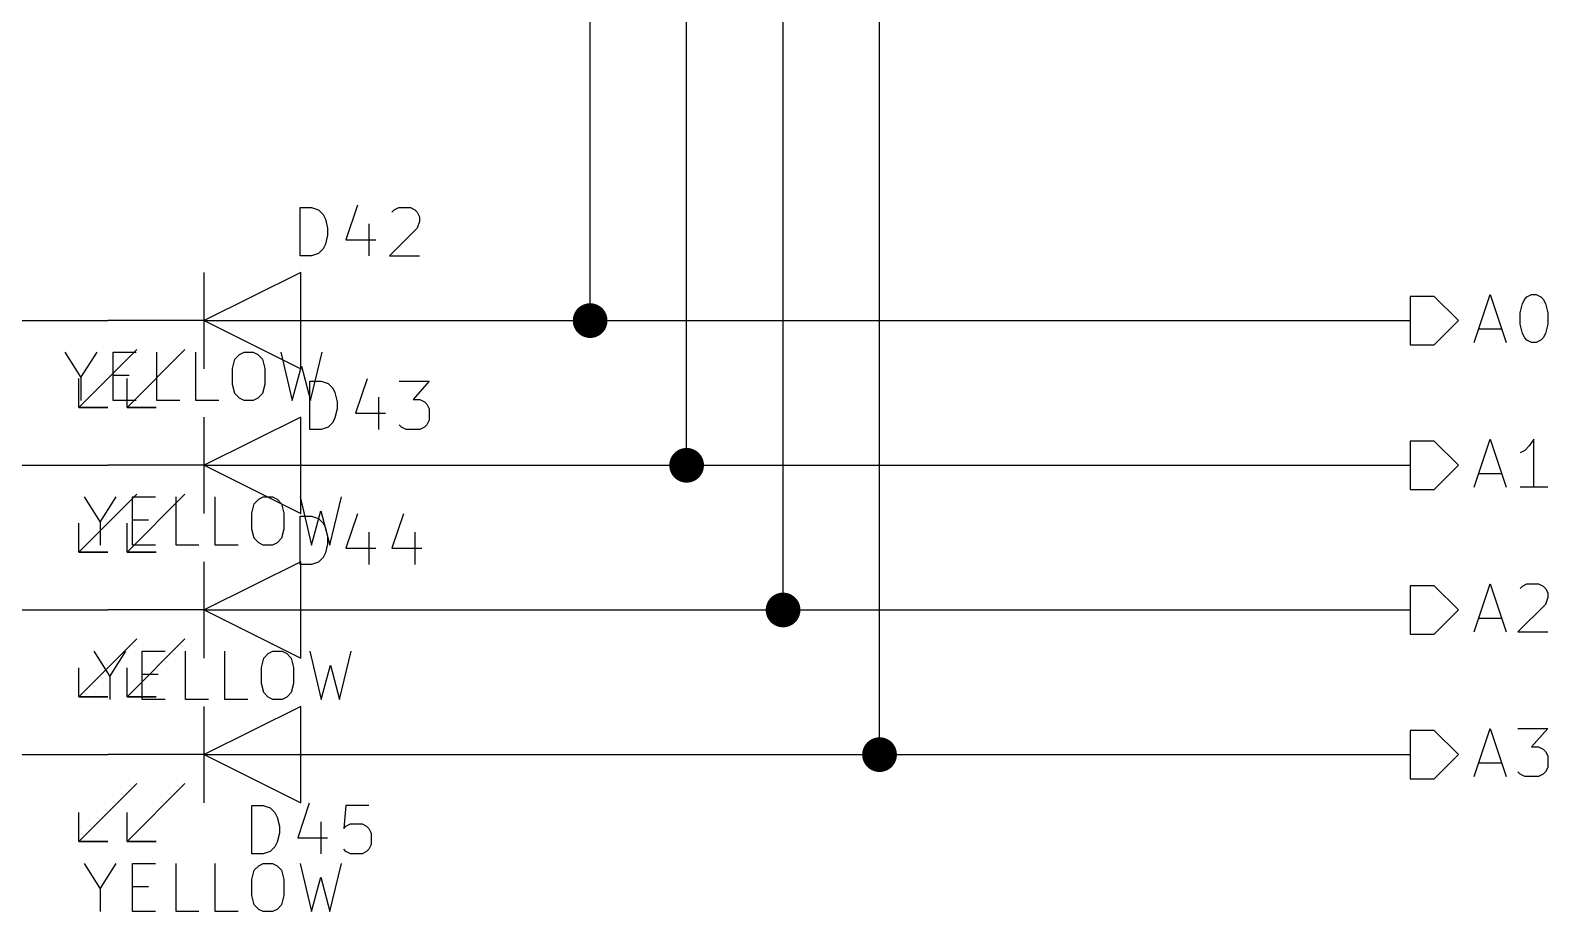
# Model space of a CAD drawing. Extents: x 0.4 to 11.3, y -7.9 to -0.4.
# Drawn here: x 5.02 to 6.593, y -6.513 to -5.599 of the extents above; entities that cross this region are included whole.
import ezdxf

# ---------------------------------------------------------------- set-up
doc = ezdxf.new("R2010")
doc.units = 0
doc.header["$MEASUREMENT"] = 0
for name, color, linetype in [('BROWN2', 54, 'CONTINUOUS'), ('CYAN2', 4, 'CONTINUOUS'), ('GREEN3', 91, 'CONTINUOUS'), ('RED2', 1, 'CONTINUOUS')]:
    doc.layers.add(name, color=color, linetype=linetype)

msp = doc.modelspace()

# ---------------------------------------------------------------- linework, layer by layer
at = {"layer": 'BROWN2', "linetype": 'CONTINUOUS'}
for p, q in [((6.475, -5.875), (6.45, -5.875)), ((6.45, -5.875), (6.45, -5.925)), ((6.5, -5.9), (6.475, -5.875)), ((6.5164, -5.9228), (6.533, -5.8728)), ((6.533, -5.8728), (6.5497, -5.9228)), ((6.564, -5.8919), (6.5664, -5.8823)), ((6.5664, -5.8823), (6.5688, -5.8776)), ((6.5688, -5.8776), (6.5711, -5.8752)), ((6.5711, -5.8752), (6.5759, -5.8728)), ((6.5759, -5.8728), (6.5807, -5.8728)), ((6.5807, -5.8728), (6.5854, -5.8752)), ((6.5854, -5.8752), (6.5878, -5.8776)), ((6.5878, -5.8776), (6.5902, -5.8823)), ((6.5902, -5.8823), (6.5926, -5.8919)), ((6.564, -5.9038), (6.564, -5.8919)), ((6.5926, -5.8919), (6.5926, -5.9038)), ((6.475, -5.925), (6.5, -5.9)), ((6.5211, -5.9085), (6.5449, -5.9085)), ((6.5664, -5.9133), (6.564, -5.9038)), ((6.5688, -5.918), (6.5664, -5.9133)), ((6.5902, -5.9133), (6.5878, -5.918)), ((6.5926, -5.9038), (6.5902, -5.9133)), ((6.45, -5.925), (6.475, -5.925)), ((6.5711, -5.9204), (6.5688, -5.918)), ((6.5759, -5.9228), (6.5711, -5.9204)), ((6.5807, -5.9228), (6.5759, -5.9228)), ((6.5854, -5.9204), (6.5807, -5.9228)), ((6.5878, -5.918), (6.5854, -5.9204)), ((6.5164, -6.0728), (6.533, -6.0228)), ((6.533, -6.0228), (6.5497, -6.0728)), ((6.5783, -6.0228), (6.5735, -6.0299)), ((6.5783, -6.0728), (6.5783, -6.0228)), ((6.475, -6.025), (6.45, -6.025)), ((6.45, -6.025), (6.45, -6.075)), ((6.5, -6.05), (6.475, -6.025)), ((6.5688, -6.0347), (6.564, -6.0371)), ((6.5735, -6.0299), (6.5688, -6.0347)), ((6.475, -6.075), (6.5, -6.05)), ((6.5211, -6.0585), (6.5449, -6.0585)), ((6.45, -6.075), (6.475, -6.075)), ((6.5926, -6.0728), (6.564, -6.0728)), ((6.475, -6.175), (6.45, -6.175)), ((6.45, -6.175), (6.45, -6.225)), ((6.5, -6.2), (6.475, -6.175)), ((6.5164, -6.2228), (6.533, -6.1728)), ((6.533, -6.1728), (6.5497, -6.2228)), ((6.564, -6.1776), (6.5664, -6.1752)), ((6.5664, -6.1752), (6.5711, -6.1728)), ((6.5711, -6.1728), (6.583, -6.1728)), ((6.583, -6.1728), (6.5878, -6.1752)), ((6.5878, -6.1752), (6.5902, -6.1776)), ((6.5902, -6.1776), (6.5926, -6.1823)), ((6.5902, -6.1942), (6.5616, -6.2228)), ((6.5926, -6.1871), (6.5902, -6.1942)), ((6.5926, -6.1823), (6.5926, -6.1871)), ((6.475, -6.225), (6.5, -6.2)), ((6.5211, -6.2085), (6.5449, -6.2085)), ((6.45, -6.225), (6.475, -6.225)), ((6.5616, -6.2228), (6.5926, -6.2228)), ((6.5164, -6.3728), (6.533, -6.3228)), ((6.533, -6.3228), (6.5497, -6.3728)), ((6.5616, -6.3228), (6.5926, -6.3228)), ((6.5926, -6.3228), (6.5759, -6.3419)), ((6.475, -6.325), (6.45, -6.325)), ((6.45, -6.325), (6.45, -6.375)), ((6.5, -6.35), (6.475, -6.325)), ((6.475, -6.375), (6.5, -6.35)), ((6.5759, -6.3419), (6.583, -6.3419)), ((6.583, -6.3419), (6.5878, -6.3442)), ((6.5878, -6.3442), (6.5902, -6.3466)), ((6.5902, -6.3466), (6.5926, -6.3514)), ((6.5926, -6.3514), (6.5926, -6.3633)), ((6.5211, -6.3585), (6.5449, -6.3585)), ((6.564, -6.3704), (6.5616, -6.368)), ((6.5902, -6.368), (6.5878, -6.3704)), ((6.5926, -6.3633), (6.5902, -6.368)), ((6.45, -6.375), (6.475, -6.375)), ((6.5688, -6.3728), (6.564, -6.3704)), ((6.583, -6.3728), (6.5688, -6.3728)), ((6.5878, -6.3704), (6.583, -6.3728))]:
    msp.add_line(p, q, dxfattribs=at)
at = {"layer": 'CYAN2', "linetype": 'CONTINUOUS'}
for p, q in [((5.2993, -5.8328), (5.2993, -5.7828)), ((5.2993, -5.7828), (5.3112, -5.7828)), ((5.2993, -5.8328), (5.2993, -5.7828)), ((5.2993, -5.7828), (5.3112, -5.7828)), ((5.3112, -5.7828), (5.3183, -5.7852)), ((5.3112, -5.7828), (5.3183, -5.7852)), ((5.3183, -5.7852), (5.3231, -5.7899)), ((5.3183, -5.7852), (5.3231, -5.7899)), ((5.3588, -5.7804), (5.3469, -5.8161)), ((5.3588, -5.7804), (5.3469, -5.8161)), ((5.3945, -5.7876), (5.3969, -5.7852)), ((5.3945, -5.7876), (5.3969, -5.7852)), ((5.3969, -5.7852), (5.4017, -5.7828)), ((5.3969, -5.7852), (5.4017, -5.7828)), ((5.4017, -5.7828), (5.4136, -5.7828)), ((5.4017, -5.7828), (5.4136, -5.7828)), ((5.4136, -5.7828), (5.4183, -5.7852)), ((5.4136, -5.7828), (5.4183, -5.7852)), ((5.4183, -5.7852), (5.4207, -5.7876)), ((5.4183, -5.7852), (5.4207, -5.7876)), ((5.4207, -5.7876), (5.4231, -5.7923)), ((5.4207, -5.7876), (5.4231, -5.7923)), ((5.3231, -5.7899), (5.3255, -5.7947)), ((5.3231, -5.7899), (5.3255, -5.7947)), ((5.3255, -5.7947), (5.3279, -5.8042)), ((5.3255, -5.7947), (5.3279, -5.8042)), ((5.3707, -5.7995), (5.3707, -5.8328)), ((5.3707, -5.7995), (5.3707, -5.8328)), ((5.4231, -5.7971), (5.4207, -5.8042)), ((5.4231, -5.7971), (5.4207, -5.8042)), ((5.4231, -5.7923), (5.4231, -5.7971)), ((5.4231, -5.7923), (5.4231, -5.7971)), ((5.3279, -5.8114), (5.3255, -5.8209)), ((5.3279, -5.8114), (5.3255, -5.8209)), ((5.3279, -5.8042), (5.3279, -5.8114)), ((5.3279, -5.8042), (5.3279, -5.8114)), ((5.3469, -5.8161), (5.3779, -5.8161)), ((5.3469, -5.8161), (5.3779, -5.8161)), ((5.4207, -5.8042), (5.3921, -5.8328)), ((5.4207, -5.8042), (5.3921, -5.8328)), ((5.3112, -5.8328), (5.2993, -5.8328)), ((5.3112, -5.8328), (5.2993, -5.8328)), ((5.3183, -5.8304), (5.3112, -5.8328)), ((5.3183, -5.8304), (5.3112, -5.8328)), ((5.3231, -5.8257), (5.3183, -5.8304)), ((5.3231, -5.8257), (5.3183, -5.8304)), ((5.3255, -5.8209), (5.3231, -5.8257)), ((5.3255, -5.8209), (5.3231, -5.8257)), ((5.3921, -5.8328), (5.4231, -5.8328)), ((5.3921, -5.8328), (5.4231, -5.8328)), ((5.0555, -5.9328), (5.0721, -5.959)), ((5.0555, -5.9328), (5.0721, -5.959)), ((5.0721, -5.959), (5.0888, -5.9328)), ((5.0721, -5.959), (5.0888, -5.9328)), ((5.1055, -5.9828), (5.1055, -5.9328)), ((5.1055, -5.9328), (5.1293, -5.9328)), ((5.1055, -5.9828), (5.1055, -5.9328)), ((5.1055, -5.9328), (5.1293, -5.9328)), ((5.1507, -5.9828), (5.1507, -5.9328)), ((5.1507, -5.9828), (5.1507, -5.9328)), ((5.1912, -5.9828), (5.1912, -5.9328)), ((5.1912, -5.9828), (5.1912, -5.9328)), ((5.2293, -5.9495), (5.2317, -5.9399)), ((5.2293, -5.9495), (5.2317, -5.9399)), ((5.2317, -5.9399), (5.2364, -5.9352)), ((5.2317, -5.9399), (5.2364, -5.9352)), ((5.2364, -5.9352), (5.2412, -5.9328)), ((5.2364, -5.9352), (5.2412, -5.9328)), ((5.2412, -5.9328), (5.2507, -5.9328)), ((5.2412, -5.9328), (5.2507, -5.9328)), ((5.2507, -5.9328), (5.2555, -5.9352)), ((5.2507, -5.9328), (5.2555, -5.9352)), ((5.2555, -5.9352), (5.2602, -5.9399)), ((5.2555, -5.9352), (5.2602, -5.9399)), ((5.2602, -5.9399), (5.2626, -5.9495)), ((5.2602, -5.9399), (5.2626, -5.9495)), ((5.2793, -5.9328), (5.2912, -5.9828)), ((5.2793, -5.9328), (5.2912, -5.9828)), ((5.3102, -5.9828), (5.3221, -5.9328)), ((5.3102, -5.9828), (5.3221, -5.9328)), ((5.0721, -5.959), (5.0721, -5.9828)), ((5.0721, -5.959), (5.0721, -5.9828)), ((5.1055, -5.9566), (5.1221, -5.9566)), ((5.1055, -5.9566), (5.1221, -5.9566)), ((5.2293, -5.9661), (5.2293, -5.9495)), ((5.2293, -5.9661), (5.2293, -5.9495)), ((5.2626, -5.9495), (5.2626, -5.9661)), ((5.2626, -5.9495), (5.2626, -5.9661)), ((5.2912, -5.9828), (5.3007, -5.9471)), ((5.2912, -5.9828), (5.3007, -5.9471)), ((5.3007, -5.9471), (5.3102, -5.9828)), ((5.3007, -5.9471), (5.3102, -5.9828)), ((5.3688, -5.9604), (5.3569, -5.9961)), ((5.3688, -5.9604), (5.3569, -5.9961)), ((5.2317, -5.9757), (5.2293, -5.9661)), ((5.2317, -5.9757), (5.2293, -5.9661)), ((5.2364, -5.9804), (5.2317, -5.9757)), ((5.2364, -5.9804), (5.2317, -5.9757)), ((5.2602, -5.9757), (5.2555, -5.9804)), ((5.2602, -5.9757), (5.2555, -5.9804)), ((5.2626, -5.9661), (5.2602, -5.9757)), ((5.2626, -5.9661), (5.2602, -5.9757)), ((5.3093, -6.0128), (5.3093, -5.9628)), ((5.3093, -5.9628), (5.3212, -5.9628)), ((5.3093, -6.0128), (5.3093, -5.9628)), ((5.3093, -5.9628), (5.3212, -5.9628)), ((5.3212, -5.9628), (5.3283, -5.9652)), ((5.3212, -5.9628), (5.3283, -5.9652)), ((5.3283, -5.9652), (5.3331, -5.9699)), ((5.3283, -5.9652), (5.3331, -5.9699)), ((5.3331, -5.9699), (5.3355, -5.9747)), ((5.3331, -5.9699), (5.3355, -5.9747)), ((5.3355, -5.9747), (5.3379, -5.9842)), ((5.3355, -5.9747), (5.3379, -5.9842)), ((5.4021, -5.9628), (5.4331, -5.9628)), ((5.4021, -5.9628), (5.4331, -5.9628)), ((5.4331, -5.9628), (5.4164, -5.9819)), ((5.4331, -5.9628), (5.4164, -5.9819)), ((5.1293, -5.9828), (5.1055, -5.9828)), ((5.1293, -5.9828), (5.1055, -5.9828)), ((5.1745, -5.9828), (5.1507, -5.9828)), ((5.1745, -5.9828), (5.1507, -5.9828)), ((5.215, -5.9828), (5.1912, -5.9828)), ((5.215, -5.9828), (5.1912, -5.9828)), ((5.2412, -5.9828), (5.2364, -5.9804)), ((5.2412, -5.9828), (5.2364, -5.9804)), ((5.2507, -5.9828), (5.2412, -5.9828)), ((5.2507, -5.9828), (5.2412, -5.9828)), ((5.2555, -5.9804), (5.2507, -5.9828)), ((5.2555, -5.9804), (5.2507, -5.9828)), ((5.3379, -5.9914), (5.3355, -6.0009)), ((5.3379, -5.9914), (5.3355, -6.0009)), ((5.3379, -5.9842), (5.3379, -5.9914)), ((5.3379, -5.9842), (5.3379, -5.9914)), ((5.3807, -5.9795), (5.3807, -6.0128)), ((5.3807, -5.9795), (5.3807, -6.0128)), ((5.4164, -5.9819), (5.4236, -5.9819)), ((5.4164, -5.9819), (5.4236, -5.9819)), ((5.4236, -5.9819), (5.4283, -5.9842)), ((5.4236, -5.9819), (5.4283, -5.9842)), ((5.4283, -5.9842), (5.4307, -5.9866)), ((5.4283, -5.9842), (5.4307, -5.9866)), ((5.4307, -5.9866), (5.4331, -5.9914)), ((5.4307, -5.9866), (5.4331, -5.9914)), ((5.4331, -5.9914), (5.4331, -6.0033)), ((5.4331, -5.9914), (5.4331, -6.0033)), ((5.3331, -6.0057), (5.3283, -6.0104)), ((5.3331, -6.0057), (5.3283, -6.0104)), ((5.3355, -6.0009), (5.3331, -6.0057)), ((5.3355, -6.0009), (5.3331, -6.0057)), ((5.3569, -5.9961), (5.3879, -5.9961)), ((5.3569, -5.9961), (5.3879, -5.9961)), ((5.4045, -6.0104), (5.4021, -6.008)), ((5.4045, -6.0104), (5.4021, -6.008)), ((5.4307, -6.008), (5.4283, -6.0104)), ((5.4307, -6.008), (5.4283, -6.0104)), ((5.4331, -6.0033), (5.4307, -6.008)), ((5.4331, -6.0033), (5.4307, -6.008)), ((5.3212, -6.0128), (5.3093, -6.0128)), ((5.3212, -6.0128), (5.3093, -6.0128)), ((5.3283, -6.0104), (5.3212, -6.0128)), ((5.3283, -6.0104), (5.3212, -6.0128)), ((5.4093, -6.0128), (5.4045, -6.0104)), ((5.4093, -6.0128), (5.4045, -6.0104)), ((5.4236, -6.0128), (5.4093, -6.0128)), ((5.4236, -6.0128), (5.4093, -6.0128)), ((5.4283, -6.0104), (5.4236, -6.0128)), ((5.4283, -6.0104), (5.4236, -6.0128)), ((5.0755, -6.0828), (5.0921, -6.109)), ((5.0755, -6.0828), (5.0921, -6.109)), ((5.0921, -6.109), (5.1088, -6.0828)), ((5.0921, -6.109), (5.1088, -6.0828)), ((5.1255, -6.1328), (5.1255, -6.0828)), ((5.1255, -6.0828), (5.1493, -6.0828)), ((5.1255, -6.1328), (5.1255, -6.0828)), ((5.1255, -6.0828), (5.1493, -6.0828)), ((5.1707, -6.1328), (5.1707, -6.0828)), ((5.1707, -6.1328), (5.1707, -6.0828)), ((5.2112, -6.1328), (5.2112, -6.0828)), ((5.2112, -6.1328), (5.2112, -6.0828)), ((5.2517, -6.0899), (5.2564, -6.0852)), ((5.2517, -6.0899), (5.2564, -6.0852)), ((5.2564, -6.0852), (5.2612, -6.0828)), ((5.2564, -6.0852), (5.2612, -6.0828)), ((5.2612, -6.0828), (5.2707, -6.0828)), ((5.2612, -6.0828), (5.2707, -6.0828)), ((5.2707, -6.0828), (5.2755, -6.0852)), ((5.2707, -6.0828), (5.2755, -6.0852)), ((5.2755, -6.0852), (5.2802, -6.0899)), ((5.2755, -6.0852), (5.2802, -6.0899)), ((5.2993, -6.0828), (5.3112, -6.1328)), ((5.2993, -6.0828), (5.3112, -6.1328)), ((5.3302, -6.1328), (5.3421, -6.0828)), ((5.3302, -6.1328), (5.3421, -6.0828)), ((5.2493, -6.0995), (5.2517, -6.0899)), ((5.2493, -6.0995), (5.2517, -6.0899)), ((5.2493, -6.1161), (5.2493, -6.0995)), ((5.2493, -6.1161), (5.2493, -6.0995)), ((5.2802, -6.0899), (5.2826, -6.0995)), ((5.2802, -6.0899), (5.2826, -6.0995)), ((5.2826, -6.0995), (5.2826, -6.1161)), ((5.2826, -6.0995), (5.2826, -6.1161)), ((5.3112, -6.1328), (5.3207, -6.0971)), ((5.3112, -6.1328), (5.3207, -6.0971)), ((5.3207, -6.0971), (5.3302, -6.1328)), ((5.3207, -6.0971), (5.3302, -6.1328)), ((5.3588, -6.1004), (5.3469, -6.1361)), ((5.3588, -6.1004), (5.3469, -6.1361)), ((5.4064, -6.1004), (5.3945, -6.1361)), ((5.4064, -6.1004), (5.3945, -6.1361)), ((5.0921, -6.109), (5.0921, -6.1328)), ((5.0921, -6.109), (5.0921, -6.1328)), ((5.1255, -6.1066), (5.1421, -6.1066)), ((5.1255, -6.1066), (5.1421, -6.1066)), ((5.2517, -6.1257), (5.2493, -6.1161)), ((5.2517, -6.1257), (5.2493, -6.1161)), ((5.2826, -6.1161), (5.2802, -6.1257)), ((5.2826, -6.1161), (5.2802, -6.1257)), ((5.2993, -6.1528), (5.2993, -6.1028)), ((5.2993, -6.1028), (5.3112, -6.1028)), ((5.2993, -6.1528), (5.2993, -6.1028)), ((5.2993, -6.1028), (5.3112, -6.1028)), ((5.3112, -6.1028), (5.3183, -6.1052)), ((5.3112, -6.1028), (5.3183, -6.1052)), ((5.3183, -6.1052), (5.3231, -6.1099)), ((5.3183, -6.1052), (5.3231, -6.1099)), ((5.3231, -6.1099), (5.3255, -6.1147)), ((5.3231, -6.1099), (5.3255, -6.1147)), ((5.3255, -6.1147), (5.3279, -6.1242)), ((5.3255, -6.1147), (5.3279, -6.1242)), ((5.1493, -6.1328), (5.1255, -6.1328)), ((5.1493, -6.1328), (5.1255, -6.1328)), ((5.1945, -6.1328), (5.1707, -6.1328)), ((5.1945, -6.1328), (5.1707, -6.1328)), ((5.235, -6.1328), (5.2112, -6.1328)), ((5.235, -6.1328), (5.2112, -6.1328)), ((5.2564, -6.1304), (5.2517, -6.1257)), ((5.2564, -6.1304), (5.2517, -6.1257)), ((5.2612, -6.1328), (5.2564, -6.1304)), ((5.2612, -6.1328), (5.2564, -6.1304)), ((5.2707, -6.1328), (5.2612, -6.1328)), ((5.2707, -6.1328), (5.2612, -6.1328)), ((5.2755, -6.1304), (5.2707, -6.1328)), ((5.2755, -6.1304), (5.2707, -6.1328)), ((5.2802, -6.1257), (5.2755, -6.1304)), ((5.2802, -6.1257), (5.2755, -6.1304)), ((5.3279, -6.1314), (5.3255, -6.1409)), ((5.3279, -6.1314), (5.3255, -6.1409)), ((5.3279, -6.1242), (5.3279, -6.1314)), ((5.3279, -6.1242), (5.3279, -6.1314)), ((5.3707, -6.1195), (5.3707, -6.1528)), ((5.3707, -6.1195), (5.3707, -6.1528)), ((5.4183, -6.1195), (5.4183, -6.1528)), ((5.4183, -6.1195), (5.4183, -6.1528)), ((5.3231, -6.1457), (5.3183, -6.1504)), ((5.3231, -6.1457), (5.3183, -6.1504)), ((5.3255, -6.1409), (5.3231, -6.1457)), ((5.3255, -6.1409), (5.3231, -6.1457)), ((5.3469, -6.1361), (5.3779, -6.1361)), ((5.3469, -6.1361), (5.3779, -6.1361)), ((5.3945, -6.1361), (5.4255, -6.1361)), ((5.3945, -6.1361), (5.4255, -6.1361)), ((5.3112, -6.1528), (5.2993, -6.1528)), ((5.3112, -6.1528), (5.2993, -6.1528)), ((5.3183, -6.1504), (5.3112, -6.1528)), ((5.3183, -6.1504), (5.3112, -6.1528)), ((5.0855, -6.2428), (5.1021, -6.269)), ((5.0855, -6.2428), (5.1021, -6.269)), ((5.1021, -6.269), (5.1188, -6.2428)), ((5.1021, -6.269), (5.1188, -6.2428)), ((5.1355, -6.2928), (5.1355, -6.2428)), ((5.1355, -6.2428), (5.1593, -6.2428)), ((5.1355, -6.2928), (5.1355, -6.2428)), ((5.1355, -6.2428), (5.1593, -6.2428)), ((5.1807, -6.2928), (5.1807, -6.2428)), ((5.1807, -6.2928), (5.1807, -6.2428)), ((5.2212, -6.2928), (5.2212, -6.2428)), ((5.2212, -6.2928), (5.2212, -6.2428)), ((5.2664, -6.2452), (5.2712, -6.2428)), ((5.2664, -6.2452), (5.2712, -6.2428)), ((5.2712, -6.2428), (5.2807, -6.2428)), ((5.2712, -6.2428), (5.2807, -6.2428)), ((5.2807, -6.2428), (5.2855, -6.2452)), ((5.2807, -6.2428), (5.2855, -6.2452)), ((5.3093, -6.2428), (5.3212, -6.2928)), ((5.3093, -6.2428), (5.3212, -6.2928)), ((5.3402, -6.2928), (5.3521, -6.2428)), ((5.3402, -6.2928), (5.3521, -6.2428)), ((5.2593, -6.2595), (5.2617, -6.2499)), ((5.2593, -6.2595), (5.2617, -6.2499)), ((5.2593, -6.2761), (5.2593, -6.2595)), ((5.2593, -6.2761), (5.2593, -6.2595)), ((5.2617, -6.2499), (5.2664, -6.2452)), ((5.2617, -6.2499), (5.2664, -6.2452)), ((5.2855, -6.2452), (5.2902, -6.2499)), ((5.2855, -6.2452), (5.2902, -6.2499)), ((5.2902, -6.2499), (5.2926, -6.2595)), ((5.2902, -6.2499), (5.2926, -6.2595)), ((5.2926, -6.2595), (5.2926, -6.2761)), ((5.2926, -6.2595), (5.2926, -6.2761)), ((5.3212, -6.2928), (5.3307, -6.2571)), ((5.3212, -6.2928), (5.3307, -6.2571)), ((5.3307, -6.2571), (5.3402, -6.2928)), ((5.3307, -6.2571), (5.3402, -6.2928)), ((5.1021, -6.269), (5.1021, -6.2928)), ((5.1021, -6.269), (5.1021, -6.2928)), ((5.1355, -6.2666), (5.1521, -6.2666)), ((5.1355, -6.2666), (5.1521, -6.2666)), ((5.2617, -6.2857), (5.2593, -6.2761)), ((5.2617, -6.2857), (5.2593, -6.2761)), ((5.2664, -6.2904), (5.2617, -6.2857)), ((5.2664, -6.2904), (5.2617, -6.2857)), ((5.2712, -6.2928), (5.2664, -6.2904)), ((5.2712, -6.2928), (5.2664, -6.2904)), ((5.2855, -6.2904), (5.2807, -6.2928)), ((5.2855, -6.2904), (5.2807, -6.2928)), ((5.2902, -6.2857), (5.2855, -6.2904)), ((5.2902, -6.2857), (5.2855, -6.2904)), ((5.2926, -6.2761), (5.2902, -6.2857)), ((5.2926, -6.2761), (5.2902, -6.2857)), ((5.1593, -6.2928), (5.1355, -6.2928)), ((5.1593, -6.2928), (5.1355, -6.2928)), ((5.2045, -6.2928), (5.1807, -6.2928)), ((5.2045, -6.2928), (5.1807, -6.2928)), ((5.245, -6.2928), (5.2212, -6.2928)), ((5.245, -6.2928), (5.2212, -6.2928)), ((5.2807, -6.2928), (5.2712, -6.2928)), ((5.2807, -6.2928), (5.2712, -6.2928)), ((5.3088, -6.4004), (5.2969, -6.4361)), ((5.3088, -6.4004), (5.2969, -6.4361)), ((5.2493, -6.4528), (5.2493, -6.4028)), ((5.2493, -6.4028), (5.2612, -6.4028)), ((5.2493, -6.4528), (5.2493, -6.4028)), ((5.2493, -6.4028), (5.2612, -6.4028)), ((5.2612, -6.4028), (5.2683, -6.4052)), ((5.2612, -6.4028), (5.2683, -6.4052)), ((5.2683, -6.4052), (5.2731, -6.4099)), ((5.2683, -6.4052), (5.2731, -6.4099)), ((5.2731, -6.4099), (5.2755, -6.4147)), ((5.2731, -6.4099), (5.2755, -6.4147)), ((5.2755, -6.4147), (5.2779, -6.4242)), ((5.2755, -6.4147), (5.2779, -6.4242)), ((5.3469, -6.4028), (5.3445, -6.4266)), ((5.3469, -6.4028), (5.3445, -6.4266)), ((5.3707, -6.4028), (5.3469, -6.4028)), ((5.3707, -6.4028), (5.3469, -6.4028)), ((5.2779, -6.4314), (5.2755, -6.4409)), ((5.2779, -6.4314), (5.2755, -6.4409)), ((5.2779, -6.4242), (5.2779, -6.4314)), ((5.2779, -6.4242), (5.2779, -6.4314)), ((5.3207, -6.4195), (5.3207, -6.4528)), ((5.3207, -6.4195), (5.3207, -6.4528)), ((5.3445, -6.4266), (5.3469, -6.4242)), ((5.3445, -6.4266), (5.3469, -6.4242)), ((5.3469, -6.4242), (5.3517, -6.4219)), ((5.3469, -6.4242), (5.3517, -6.4219)), ((5.3517, -6.4219), (5.3636, -6.4219)), ((5.3517, -6.4219), (5.3636, -6.4219)), ((5.3636, -6.4219), (5.3683, -6.4242)), ((5.3636, -6.4219), (5.3683, -6.4242)), ((5.3683, -6.4242), (5.3707, -6.4266)), ((5.3683, -6.4242), (5.3707, -6.4266)), ((5.3707, -6.4266), (5.3731, -6.4314)), ((5.3707, -6.4266), (5.3731, -6.4314)), ((5.3731, -6.4314), (5.3731, -6.4433)), ((5.3731, -6.4314), (5.3731, -6.4433)), ((5.2731, -6.4457), (5.2683, -6.4504)), ((5.2731, -6.4457), (5.2683, -6.4504)), ((5.2755, -6.4409), (5.2731, -6.4457)), ((5.2755, -6.4409), (5.2731, -6.4457)), ((5.2969, -6.4361), (5.3279, -6.4361)), ((5.2969, -6.4361), (5.3279, -6.4361)), ((5.3469, -6.4504), (5.3445, -6.448)), ((5.3469, -6.4504), (5.3445, -6.448)), ((5.3707, -6.448), (5.3683, -6.4504)), ((5.3707, -6.448), (5.3683, -6.4504)), ((5.3731, -6.4433), (5.3707, -6.448)), ((5.3731, -6.4433), (5.3707, -6.448)), ((5.0755, -6.4628), (5.0921, -6.489)), ((5.0755, -6.4628), (5.0921, -6.489)), ((5.0921, -6.489), (5.1088, -6.4628)), ((5.0921, -6.489), (5.1088, -6.4628)), ((5.1255, -6.5128), (5.1255, -6.4628)), ((5.1255, -6.4628), (5.1493, -6.4628)), ((5.1255, -6.5128), (5.1255, -6.4628)), ((5.1255, -6.4628), (5.1493, -6.4628)), ((5.1707, -6.5128), (5.1707, -6.4628)), ((5.1707, -6.5128), (5.1707, -6.4628)), ((5.2112, -6.5128), (5.2112, -6.4628)), ((5.2112, -6.5128), (5.2112, -6.4628)), ((5.2612, -6.4528), (5.2493, -6.4528)), ((5.2612, -6.4528), (5.2493, -6.4528)), ((5.2564, -6.4652), (5.2612, -6.4628)), ((5.2564, -6.4652), (5.2612, -6.4628)), ((5.2683, -6.4504), (5.2612, -6.4528)), ((5.2683, -6.4504), (5.2612, -6.4528)), ((5.2612, -6.4628), (5.2707, -6.4628)), ((5.2612, -6.4628), (5.2707, -6.4628)), ((5.2707, -6.4628), (5.2755, -6.4652)), ((5.2707, -6.4628), (5.2755, -6.4652)), ((5.2993, -6.4628), (5.3112, -6.5128)), ((5.2993, -6.4628), (5.3112, -6.5128)), ((5.3302, -6.5128), (5.3421, -6.4628)), ((5.3302, -6.5128), (5.3421, -6.4628)), ((5.3517, -6.4528), (5.3469, -6.4504)), ((5.3517, -6.4528), (5.3469, -6.4504)), ((5.3636, -6.4528), (5.3517, -6.4528)), ((5.3636, -6.4528), (5.3517, -6.4528)), ((5.3683, -6.4504), (5.3636, -6.4528)), ((5.3683, -6.4504), (5.3636, -6.4528)), ((5.2493, -6.4795), (5.2517, -6.4699)), ((5.2493, -6.4795), (5.2517, -6.4699)), ((5.2493, -6.4961), (5.2493, -6.4795)), ((5.2493, -6.4961), (5.2493, -6.4795)), ((5.2517, -6.4699), (5.2564, -6.4652)), ((5.2517, -6.4699), (5.2564, -6.4652)), ((5.2755, -6.4652), (5.2802, -6.4699)), ((5.2755, -6.4652), (5.2802, -6.4699)), ((5.2802, -6.4699), (5.2826, -6.4795)), ((5.2802, -6.4699), (5.2826, -6.4795)), ((5.2826, -6.4795), (5.2826, -6.4961)), ((5.2826, -6.4795), (5.2826, -6.4961)), ((5.3112, -6.5128), (5.3207, -6.4771)), ((5.3112, -6.5128), (5.3207, -6.4771)), ((5.3207, -6.4771), (5.3302, -6.5128)), ((5.3207, -6.4771), (5.3302, -6.5128)), ((5.0921, -6.489), (5.0921, -6.5128)), ((5.0921, -6.489), (5.0921, -6.5128)), ((5.1255, -6.4866), (5.1421, -6.4866)), ((5.1255, -6.4866), (5.1421, -6.4866)), ((5.2517, -6.5057), (5.2493, -6.4961)), ((5.2517, -6.5057), (5.2493, -6.4961)), ((5.2564, -6.5104), (5.2517, -6.5057)), ((5.2564, -6.5104), (5.2517, -6.5057)), ((5.2612, -6.5128), (5.2564, -6.5104)), ((5.2612, -6.5128), (5.2564, -6.5104)), ((5.2755, -6.5104), (5.2707, -6.5128)), ((5.2755, -6.5104), (5.2707, -6.5128)), ((5.2802, -6.5057), (5.2755, -6.5104)), ((5.2802, -6.5057), (5.2755, -6.5104)), ((5.2826, -6.4961), (5.2802, -6.5057)), ((5.2826, -6.4961), (5.2802, -6.5057)), ((5.1493, -6.5128), (5.1255, -6.5128)), ((5.1493, -6.5128), (5.1255, -6.5128)), ((5.1945, -6.5128), (5.1707, -6.5128)), ((5.1945, -6.5128), (5.1707, -6.5128)), ((5.235, -6.5128), (5.2112, -6.5128)), ((5.235, -6.5128), (5.2112, -6.5128)), ((5.2707, -6.5128), (5.2612, -6.5128)), ((5.2707, -6.5128), (5.2612, -6.5128))]:
    msp.add_line(p, q, dxfattribs=at)
at = {"layer": 'GREEN3', "linetype": 'CONTINUOUS'}
for p, q in [((5.6, -5.9), (5.6, -5.55)), ((5.7, -6.05), (5.7, -5.55)), ((5.8, -6.2), (5.8, -5.55)), ((5.9, -6.35), (5.9, -5.55)), ((4.9, -5.9), (5.1, -5.9)), ((5.4, -5.9), (5.6, -5.9)), ((5.6, -5.9), (6.45, -5.9)), ((4.9, -6.05), (5.1, -6.05)), ((5.4, -6.05), (5.7, -6.05)), ((5.7, -6.05), (6.45, -6.05)), ((4.9, -6.2), (5.1, -6.2)), ((5.4, -6.2), (5.8, -6.2)), ((5.8, -6.2), (6.45, -6.2)), ((4.9, -6.35), (5.1, -6.35)), ((5.4, -6.35), (5.9, -6.35)), ((5.9, -6.35), (6.45, -6.35))]:
    msp.add_line(p, q, dxfattribs=at)
at = {"layer": 'GREEN3', "const_width": 0.018}
for points in [[(5.591, -5.9, 1), (5.609, -5.9, 1)], [(5.691, -6.05, 1), (5.709, -6.05, 1)], [(5.791, -6.2, 1), (5.809, -6.2, 1)], [(5.891, -6.35, 1), (5.909, -6.35, 1)]]:
    msp.add_lwpolyline(points, format="xyb", close=True, dxfattribs=at)
at = {"layer": 'RED2', "linetype": 'CONTINUOUS'}
for p, q in [((5.2, -5.95), (5.2, -5.85)), ((5.3, -5.85), (5.2, -5.9)), ((5.3, -5.95), (5.3, -5.85)), ((5.2, -5.9), (5.1, -5.9)), ((5.2, -5.9), (5.1, -5.9)), ((5.2, -5.9), (5.3, -5.9)), ((5.2, -5.9), (5.3, -5.95)), ((5.3, -5.9), (5.4, -5.9)), ((5.3, -5.9), (5.4, -5.9)), ((5.13, -5.93), (5.07, -5.99)), ((5.18, -5.93), (5.12, -5.99)), ((5.07, -5.99), (5.07, -5.96)), ((5.12, -5.99), (5.12, -5.96)), ((5.07, -5.99), (5.1, -5.99)), ((5.1, -5.99), (5.07, -5.99)), ((5.12, -5.99), (5.15, -5.99)), ((5.15, -5.99), (5.12, -5.99)), ((5.2, -6.1), (5.2, -6)), ((5.3, -6), (5.2, -6.05)), ((5.3, -6.1), (5.3, -6)), ((5.2, -6.05), (5.1, -6.05)), ((5.2, -6.05), (5.1, -6.05)), ((5.2, -6.05), (5.3, -6.05)), ((5.2, -6.05), (5.3, -6.1)), ((5.3, -6.05), (5.4, -6.05)), ((5.3, -6.05), (5.4, -6.05)), ((5.13, -6.08), (5.07, -6.14)), ((5.18, -6.08), (5.12, -6.14)), ((5.07, -6.14), (5.07, -6.11)), ((5.12, -6.14), (5.12, -6.11)), ((5.07, -6.14), (5.1, -6.14)), ((5.1, -6.14), (5.07, -6.14)), ((5.12, -6.14), (5.15, -6.14)), ((5.15, -6.14), (5.12, -6.14)), ((5.2, -6.25), (5.2, -6.15)), ((5.3, -6.15), (5.2, -6.2)), ((5.3, -6.25), (5.3, -6.15)), ((5.2, -6.2), (5.1, -6.2)), ((5.2, -6.2), (5.1, -6.2)), ((5.2, -6.2), (5.3, -6.2)), ((5.2, -6.2), (5.3, -6.25)), ((5.3, -6.2), (5.4, -6.2)), ((5.3, -6.2), (5.4, -6.2)), ((5.13, -6.23), (5.07, -6.29)), ((5.18, -6.23), (5.12, -6.29)), ((5.07, -6.29), (5.07, -6.26)), ((5.12, -6.29), (5.12, -6.26)), ((5.07, -6.29), (5.1, -6.29)), ((5.1, -6.29), (5.07, -6.29)), ((5.12, -6.29), (5.15, -6.29)), ((5.15, -6.29), (5.12, -6.29)), ((5.2, -6.4), (5.2, -6.3)), ((5.3, -6.3), (5.2, -6.35)), ((5.3, -6.4), (5.3, -6.3)), ((5.2, -6.35), (5.1, -6.35)), ((5.2, -6.35), (5.1, -6.35)), ((5.2, -6.35), (5.3, -6.35)), ((5.2, -6.35), (5.3, -6.4)), ((5.3, -6.35), (5.4, -6.35)), ((5.3, -6.35), (5.4, -6.35)), ((5.13, -6.38), (5.07, -6.44)), ((5.18, -6.38), (5.12, -6.44)), ((5.07, -6.44), (5.07, -6.41)), ((5.12, -6.44), (5.12, -6.41)), ((5.07, -6.44), (5.1, -6.44)), ((5.1, -6.44), (5.07, -6.44)), ((5.12, -6.44), (5.15, -6.44)), ((5.15, -6.44), (5.12, -6.44))]:
    msp.add_line(p, q, dxfattribs=at)

doc.saveas('drawing.dxf')
